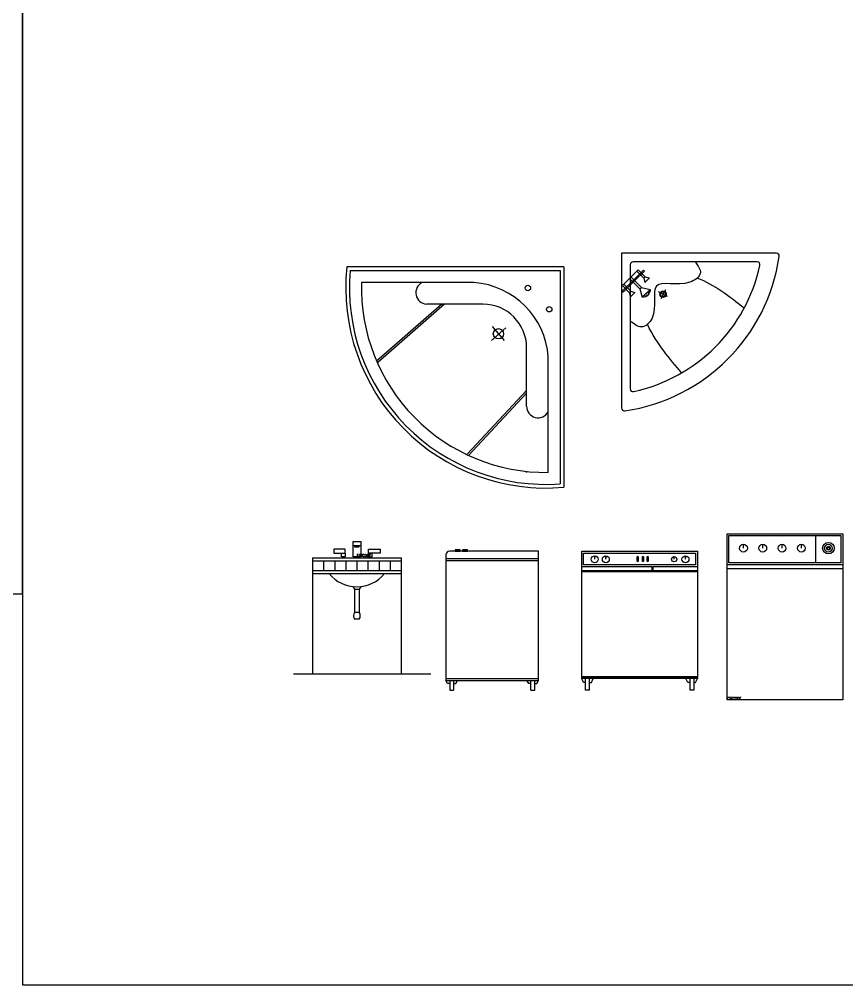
# Model space of a CAD drawing. Header units: metres. Extents: x 3586 to 7307, y 3108 to 6437.
# Drawn here: x 4054.191 to 4054.783, y 3259.267 to 3259.959 of the extents above; entities that cross this region are included whole.
import ezdxf

# ---------------------------------------------------------------- set-up
doc = ezdxf.new("R2010")
doc.units = ezdxf.units.M
doc.layers.add('FURNITURE', color=40, linetype='Continuous')
doc.styles.add('ATTR', font='romans.shx', dxfattribs={"width": 0.8, "height": 0.7})

# ---------------------------------------------------------------- blocks, each defined once
blk = doc.blocks.new('SHOWER')
at = {"layer": 'FURNITURE'}
for p, q in [((0, 3.87), (0, -3.87)), ((0, 3.87), (3.4, 3.87)), ((1.34, 5.25), (1.85, 5.25)), ((1.34, -0.35), (1.34, 5.25)), ((1.85, 5.25), (1.85, -0.24)), ((3.4, 3.87), (4.74, 4.67)), ((3.4, 3.87), (3.4, 3.17)), ((4.74, 2.43), (4.74, 4.67)), ((0, 3.17), (3.4, 3.17)), ((0, 0.35), (5.07, 0.35)), ((3.4, 3.17), (4.74, 2.43)), ((5.07, 0.35), (7.74, 1.84)), ((5.07, 0.35), (5.07, -0.35)), ((7.74, 1.84), (7.74, -1.95)), ((7.83, 1.38), (8.02, 1.42)), ((7.94, 0.79), (8.12, 0.83)), ((7.95, 1.53), (7.98, 1.34)), ((7.98, 0.1), (8.02, -0.09)), ((8.05, 0.94), (8.09, 0.75)), ((8.22, 0.42), (8.41, 0.46)), ((8.33, 0.57), (8.37, 0.38)), ((0, -0.35), (5.07, -0.35)), ((0, -3.17), (3.4, -3.17)), ((1.34, -0.35), (1.34, -5.09)), ((1.85, -5.09), (1.85, -0.24)), ((3.4, -3.17), (4.74, -2.43)), ((3.4, -3.87), (3.4, -3.17)), ((4.74, -2.43), (4.74, -4.67)), ((5.07, -0.35), (7.74, -1.95)), ((7.86, -1.35), (8.04, -1.31)), ((7.87, -0.05), (8.06, -0.01)), ((7.96, -0.86), (8.15, -0.82)), ((7.97, -1.2), (8.01, -1.39)), ((8.07, -0.71), (8.11, -0.9)), ((8.28, -0.45), (8.46, -0.41)), ((8.39, -0.3), (8.43, -0.48)), ((0, -3.87), (3.4, -3.87)), ((1.34, -5.09), (1.85, -5.09)), ((3.4, -3.87), (4.74, -4.67))]:
    blk.add_line(p, q, dxfattribs=at)
blk.add_arc((6.15, -0.06), 2.47, 310.0194, 49.9806, dxfattribs=at)

msp = doc.modelspace()

# ---------------------------------------------------------------- linework, layer by layer
for p, q in [((4054.19272, 3259.5475), (4054.19272, 3260.25484)), ((4054.19272, 3259.97469), (4054.19272, 3259.26747)), ((4054.69765, 3259.56853), (4054.69765, 3259.59067)), ((4054.69765, 3259.59067), (4054.78066, 3259.59067)), ((4054.76129, 3259.56991), (4054.76129, 3259.58928)), ((4054.78066, 3259.59067), (4054.78066, 3259.56853)), ((4054.42963, 3259.58232), (4054.43517, 3259.58232)), ((4054.43102, 3259.58093), (4054.43102, 3259.58232)), ((4054.43378, 3259.58232), (4054.43378, 3259.58093)), ((4054.70941, 3259.58029), (4054.70941, 3259.58306)), ((4054.72325, 3259.58029), (4054.72325, 3259.58306)), ((4054.73708, 3259.58029), (4054.73708, 3259.58306)), ((4054.75092, 3259.58029), (4054.75092, 3259.58306)), ((4054.4241, 3259.57955), (4054.4158, 3259.57955)), ((4054.4158, 3259.57955), (4054.4158, 3259.57678)), ((4054.4158, 3259.57678), (4054.42133, 3259.57678)), ((4054.4241, 3259.57678), (4054.4241, 3259.57955)), ((4054.43378, 3259.58093), (4054.43102, 3259.58093)), ((4054.4407, 3259.57678), (4054.4407, 3259.57955)), ((4054.4407, 3259.57955), (4054.449, 3259.57955)), ((4054.449, 3259.57678), (4054.44347, 3259.57678)), ((4054.449, 3259.57955), (4054.449, 3259.57678)), ((4054.40058, 3259.57333), (4054.46422, 3259.57333)), ((4054.40058, 3259.57333), (4054.40058, 3259.56226)), ((4054.40058, 3259.57125), (4054.46422, 3259.57125)), ((4054.40853, 3259.57125), (4054.40853, 3259.56433)), ((4054.41649, 3259.57125), (4054.41649, 3259.56433)), ((4054.42444, 3259.57125), (4054.42444, 3259.56433)), ((4054.4324, 3259.57125), (4054.4324, 3259.56433)), ((4054.44035, 3259.57125), (4054.44035, 3259.56433)), ((4054.44831, 3259.57125), (4054.44831, 3259.56433)), ((4054.45627, 3259.57125), (4054.45627, 3259.56433)), ((4054.46422, 3259.57333), (4054.46422, 3259.56226)), ((4054.40058, 3259.56433), (4054.46422, 3259.56433)), ((4054.40058, 3259.56226), (4054.46422, 3259.56226)), ((4054.40058, 3259.56226), (4054.40058, 3259.49031)), ((4054.46422, 3259.56226), (4054.46422, 3259.49031)), ((4054.69765, 3259.56576), (4054.78066, 3259.56576)), ((4053.48685, 3259.5475), (4054.19272, 3259.5475)), ((4054.42942, 3259.55275), (4054.43064, 3259.5509)), ((4054.43064, 3259.5509), (4054.43064, 3259.5343)), ((4054.43064, 3259.5509), (4054.43416, 3259.5509)), ((4054.43538, 3259.55275), (4054.43416, 3259.5509)), ((4054.43416, 3259.5509), (4054.43416, 3259.5343)), ((4054.43416, 3259.5343), (4054.43064, 3259.5343)), ((4054.43415, 3259.52954), (4054.43064, 3259.52954)), ((4054.38691, 3259.49031), (4054.48533, 3259.49031)), ((4054.19272, 3259.26747), (4055.59129, 3259.26747))]:
    msp.add_line(p, q)
for points in [[(4054.69903, 3259.56991), (4054.69903, 3259.58928), (4054.77928, 3259.58928), (4054.77928, 3259.56991)], [(4054.42963, 3259.57402), (4054.42963, 3259.58509), (4054.43517, 3259.58509), (4054.43517, 3259.57402)], [(4054.42133, 3259.57402), (4054.42133, 3259.57678), (4054.4241, 3259.57678), (4054.4241, 3259.57402)], [(4054.44347, 3259.57402), (4054.44347, 3259.57678), (4054.4407, 3259.57678), (4054.4407, 3259.57402)], [(4054.69765, 3259.47168), (4054.69765, 3259.56853), (4054.78066, 3259.56853), (4054.78066, 3259.47168)]]:
    msp.add_lwpolyline(points, close=True)
for centre, radius in [((4054.70941, 3259.58029), 0.00277), ((4054.72325, 3259.58029), 0.00277), ((4054.73708, 3259.58029), 0.00277), ((4054.75092, 3259.58029), 0.00277), ((4054.77029, 3259.58029), 0.00415), ((4054.77029, 3259.58029), 0.00277), ((4054.77029, 3259.58029), 0.00138), ((4054.77029, 3259.58029), 0.00083)]:
    msp.add_circle(centre, radius)
for centre, radius, start, end in [((4054.4324, 3259.57784), 0.02526, 218.07186, 321.92814), ((4054.43443, 3259.53193), 0.00447, 148.01229, 212.28004), ((4054.43037, 3259.53193), 0.00447, 327.71996, 31.98771)]:
    msp.add_arc(centre, radius, start, end)
at = {"layer": 'FURNITURE'}
for p, q in [((4054.62829, 3259.7834), (4054.62829, 3259.69454)), ((4054.71922, 3259.78547), (4054.63036, 3259.78547)), ((4054.58075, 3259.78187), (4054.42521, 3259.78187)), ((4054.42756, 3259.77927), (4054.57815, 3259.77927)), ((4054.57815, 3259.77927), (4054.57815, 3259.62634)), ((4054.58075, 3259.78187), (4054.58075, 3259.62394)), ((4054.51628, 3259.77066), (4054.43569, 3259.77066)), ((4054.65486, 3259.76074), (4054.64855, 3259.76396)), ((4054.65343, 3259.76538), (4054.65011, 3259.75891)), ((4054.49325, 3259.75511), (4054.44648, 3259.71444)), ((4054.49522, 3259.75511), (4054.44733, 3259.71347)), ((4054.52288, 3259.75511), (4054.4822, 3259.75511)), ((4054.53914, 3259.73825), (4054.52878, 3259.72923)), ((4054.53829, 3259.72911), (4054.52962, 3259.73909)), ((4054.55399, 3259.68197), (4054.55399, 3259.724)), ((4054.56954, 3259.63459), (4054.56954, 3259.7174)), ((4054.55399, 3259.69334), (4054.51146, 3259.64769)), ((4054.55399, 3259.69144), (4054.5124, 3259.64681)), ((4054.55399, 3259.63459), (4054.55399, 3259.63532)), ((4054.49619, 3259.57537), (4054.49619, 3259.48544)), ((4054.5626, 3259.57813), (4054.49896, 3259.57813)), ((4054.5626, 3259.48544), (4054.5626, 3259.57813)), ((4054.59349, 3259.556), (4054.59349, 3259.57813)), ((4054.59349, 3259.57813), (4054.6765, 3259.57813)), ((4054.59487, 3259.56845), (4054.59487, 3259.57675)), ((4054.59487, 3259.57675), (4054.67512, 3259.57675)), ((4054.60283, 3259.57238), (4054.60283, 3259.57487)), ((4054.60283, 3259.57238), (4054.60326, 3259.57483)), ((4054.61079, 3259.57238), (4054.61079, 3259.57487)), ((4054.61079, 3259.57238), (4054.61123, 3259.57483)), ((4054.66785, 3259.57238), (4054.66785, 3259.57487)), ((4054.66785, 3259.57238), (4054.66828, 3259.57483)), ((4054.67512, 3259.57675), (4054.67512, 3259.56845)), ((4054.6765, 3259.57813), (4054.6765, 3259.556)), ((4054.5626, 3259.5726), (4054.49619, 3259.5726)), ((4054.5626, 3259.57121), (4054.49619, 3259.57121)), ((4054.67512, 3259.56845), (4054.59487, 3259.56845)), ((4054.65975, 3259.57238), (4054.65975, 3259.57425)), ((4054.65975, 3259.57238), (4054.66008, 3259.57422)), ((4054.59349, 3259.56706), (4054.64367, 3259.56706)), ((4054.59349, 3259.5643), (4054.64367, 3259.5643)), ((4054.59349, 3259.56361), (4054.6765, 3259.56361)), ((4054.64367, 3259.56706), (4054.64367, 3259.56361)), ((4054.64436, 3259.56706), (4054.6765, 3259.56706)), ((4054.64436, 3259.56706), (4054.64436, 3259.56361)), ((4054.64436, 3259.5643), (4054.6765, 3259.5643)), ((4054.59349, 3259.48682), (4054.59349, 3259.556)), ((4054.6765, 3259.556), (4054.6765, 3259.48682)), ((4054.49619, 3259.48682), (4054.5626, 3259.48682)), ((4054.49619, 3259.48544), (4054.5626, 3259.48544)), ((4054.49896, 3259.48544), (4054.49896, 3259.47852)), ((4054.50172, 3259.48544), (4054.50172, 3259.47852)), ((4054.55706, 3259.47852), (4054.55706, 3259.48544)), ((4054.55983, 3259.47852), (4054.55983, 3259.48544)), ((4054.6765, 3259.48821), (4054.59349, 3259.48821)), ((4054.6765, 3259.48751), (4054.59349, 3259.48751)), ((4054.6765, 3259.48682), (4054.59349, 3259.48682)), ((4054.59626, 3259.47852), (4054.59626, 3259.48682)), ((4054.59902, 3259.47852), (4054.59902, 3259.48682)), ((4054.67097, 3259.48682), (4054.67097, 3259.47852)), ((4054.67373, 3259.48682), (4054.67373, 3259.47852)), ((4054.49896, 3259.47852), (4054.50172, 3259.47852)), ((4054.55706, 3259.47852), (4054.55983, 3259.47852)), ((4054.59902, 3259.47852), (4054.59626, 3259.47852)), ((4054.67373, 3259.47852), (4054.67097, 3259.47852))]:
    msp.add_line(p, q, dxfattribs=at)
for points in [[(4054.62208, 3259.79168), (4054.62208, 3259.68079, 0.457552), (4054.62445, 3259.67874, 0.331239), (4054.73502, 3259.78931, 0.457552), (4054.73297, 3259.79168)], [(4054.63297, 3259.57129, 0.75082), (4054.63416, 3259.57129), (4054.63416, 3259.57382, 0.75082), (4054.63297, 3259.57382)], [(4054.63679, 3259.57129, 0.75082), (4054.63798, 3259.57129), (4054.63798, 3259.57382, 0.75082), (4054.63679, 3259.57382)], [(4054.64007, 3259.57129, 0.75082), (4054.64126, 3259.57129), (4054.64126, 3259.57382, 0.75082), (4054.64007, 3259.57382)]]:
    msp.add_lwpolyline(points, format="xyb", close=True, dxfattribs=at)
for points in [[(4054.50288, 3259.57813), (4054.50638, 3259.57813), (4054.50638, 3259.57906), (4054.50288, 3259.57906)], [(4054.50818, 3259.57813), (4054.51168, 3259.57813), (4054.51168, 3259.57906), (4054.50818, 3259.57906)]]:
    msp.add_lwpolyline(points, close=True, dxfattribs=at)
for points in [[(4054.49896, 3259.48338), (4054.49745, 3259.48338), (4054.49619, 3259.48544)], [(4054.50172, 3259.48338), (4054.50323, 3259.48338), (4054.50449, 3259.48544)], [(4054.55706, 3259.48338), (4054.55556, 3259.48338), (4054.5543, 3259.48544)], [(4054.55983, 3259.48338), (4054.56134, 3259.48338), (4054.5626, 3259.48544)], [(4054.59626, 3259.48406), (4054.59487, 3259.48406), (4054.59349, 3259.48682)], [(4054.59902, 3259.48406), (4054.60041, 3259.48406), (4054.60179, 3259.48682)], [(4054.67097, 3259.48406), (4054.66958, 3259.48406), (4054.6682, 3259.48682)], [(4054.67373, 3259.48406), (4054.67512, 3259.48406), (4054.6765, 3259.48682)]]:
    msp.add_lwpolyline(points, dxfattribs=at)
for centre, radius in [((4054.55493, 3259.76677), 0.00193), ((4054.6518, 3259.76227), 0.0023), ((4054.6518, 3259.76227), 0.00179), ((4054.5702, 3259.75153), 0.00193), ((4054.53385, 3259.73392), 0.00371), ((4054.60283, 3259.57238), 0.00249), ((4054.61079, 3259.57238), 0.00249), ((4054.66785, 3259.57238), 0.00249), ((4054.65975, 3259.57238), 0.00186)]:
    msp.add_circle(centre, radius, dxfattribs=at)
for centre, radius, start, end in [((4054.63036, 3259.7834), 0.00207, 90, 180), ((4054.60544, 3259.80832), 0.11854, 282.35482, 347.64518), ((4054.71922, 3259.7834), 0.00207, 347.64518, 90), ((4054.56797, 3259.76692), 0.14354, 174.02198, 275.10641), ((4054.56797, 3259.76692), 0.14095, 174.97038, 274.14329), ((4054.56797, 3259.76692), 0.13234, 178.37809, 270.68074), ((4054.48295, 3259.76335), 0.00827, 117.81673, 264.81925), ((4054.5121, 3259.71322), 0.0576, 4.16049, 85.83951), ((4054.52288, 3259.724), 0.03111, 0, 90), ((4054.63033, 3259.69449), 0.00203, 178.66085, 283.69397), ((4054.56226, 3259.68204), 0.00827, 179.52655, 331.68989), ((4054.49896, 3259.57537), 0.00277, 90, 180)]:
    msp.add_arc(centre, radius, start, end, dxfattribs=at)
msp.add_spline([(4054.67479, 3259.78547), (4054.6785, 3259.77762), (4054.67095, 3259.77086), (4054.647, 3259.76818), (4054.64391, 3259.7452), (4054.63628, 3259.73884), (4054.62829, 3259.74313)], degree=3, dxfattribs=at)
for points in [[(4054.70989, 3259.75225), (4054.6994, 3259.76056), (4054.68892, 3259.76887), (4054.6763, 3259.77387)], [(4054.6651, 3259.70588), (4054.65643, 3259.71607), (4054.64776, 3259.72626), (4054.64057, 3259.74075)]]:
    msp.add_open_spline(points, degree=3, dxfattribs=at)

# ---------------------------------------------------------------- block references
at = {"layer": 'FURNITURE', "xscale": -0.002070415626062615, "yscale": 0.00207041562606249, "zscale": 0.002070415626062434, "rotation": 135.0000000000024}
msp.add_blockref('SHOWER', (4054.62829, 3259.77414), dxfattribs=at)

# ---------------------------------------------------------------- texts
at = {"style": 'ATTR', "width": 0.8, "flags": 9}
for p in [(4054.4324, 3259.57402), (4054.69765, 3259.47168)]:
    msp.add_attdef('ESTCODE', p, '', height=0.00194, dxfattribs=at)

doc.saveas('drawing.dxf')
